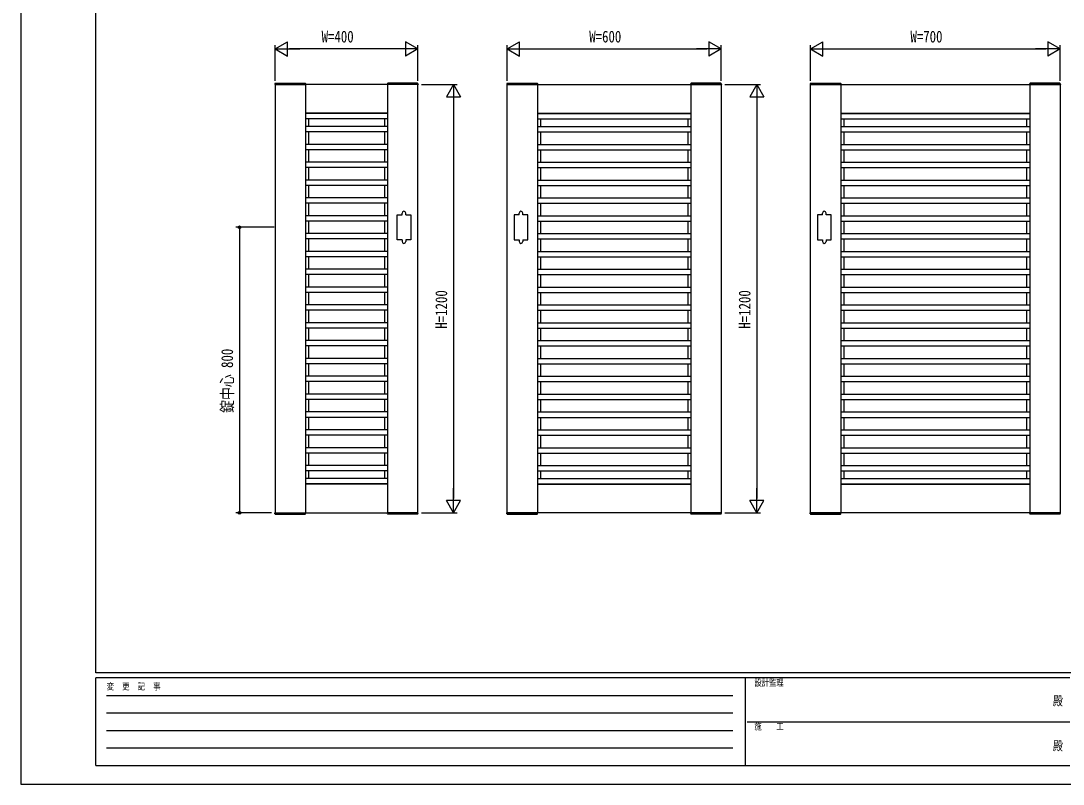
# Model space of a CAD drawing. Units: millimetres on the paper. Extents: x -297 to 297, y -210 to 210.
# Drawn here: x -297 to -4.9, y -210 to 3.9 of the extents above; entities that cross this region are included whole.
import ezdxf
from ezdxf.enums import TextEntityAlignment as Align

# ---------------------------------------------------------------- set-up
doc = ezdxf.new("R2010")
doc.units = ezdxf.units.MM
for name, color, linetype in [('0-2_YKK_A1', 4, 'Continuous'), ('0-3_YKK_D', 6, 'Continuous'), ('0-4_YKK_ZWAK', 7, 'Continuous')]:
    doc.layers.add(name, color=color, linetype=linetype)
doc.styles.add('ＭＳ ゴシック', font='')
doc.styles.get('ＭＳ ゴシック').set_extended_font_data('MS Gothic')

msp = doc.modelspace()

# ---------------------------------------------------------------- linework, layer by layer
at = {"layer": '0-2_YKK_A1'}
for p, q in [((-225.791, -13.713), (-225.804, -13.968)), ((-225.804, -13.968), (-217.204, -13.968)), ((-225.691, -13.618), (-217.318, -13.618)), ((-217.254, -13.968), (-217.254, -133.968)), ((-217.218, -13.713), (-217.204, -13.968)), ((-194.291, -13.713), (-194.304, -13.968)), ((-185.704, -13.968), (-194.304, -13.968)), ((-194.254, -13.968), (-194.254, -133.968)), ((-185.818, -13.618), (-194.191, -13.618)), ((-185.718, -13.713), (-185.704, -13.968)), ((-160.791, -13.713), (-160.804, -13.968)), ((-160.804, -13.968), (-152.204, -13.968)), ((-160.691, -13.618), (-152.318, -13.618)), ((-152.254, -13.968), (-152.254, -133.968)), ((-152.218, -13.713), (-152.204, -13.968)), ((-109.291, -13.713), (-109.304, -13.968)), ((-100.704, -13.968), (-109.304, -13.968)), ((-109.254, -13.968), (-109.254, -133.968)), ((-100.818, -13.618), (-109.191, -13.618)), ((-100.718, -13.713), (-100.704, -13.968)), ((-75.791, -13.713), (-75.804, -13.968)), ((-75.804, -13.968), (-67.204, -13.968)), ((-75.691, -13.618), (-67.318, -13.618)), ((-67.254, -13.968), (-67.254, -133.968)), ((-67.218, -13.713), (-67.204, -13.968)), ((-14.291, -13.713), (-14.304, -13.968)), ((-5.704, -13.968), (-14.304, -13.968)), ((-14.254, -13.968), (-14.254, -133.968)), ((-5.818, -13.618), (-14.191, -13.618)), ((-5.718, -13.713), (-5.704, -13.968)), ((-194.254, -21.968), (-217.254, -21.968)), ((-194.254, -22.048), (-217.254, -22.048)), ((-216.374, -21.968), (-216.374, -22.048)), ((-195.134, -21.968), (-195.134, -22.048)), ((-152.254, -21.968), (-109.254, -21.968)), ((-152.254, -22.048), (-109.254, -22.048)), ((-151.374, -21.968), (-151.374, -22.048)), ((-110.134, -21.968), (-110.134, -22.048)), ((-67.254, -21.968), (-14.254, -21.968)), ((-67.254, -22.048), (-14.254, -22.048)), ((-66.344, -21.968), (-66.344, -22.048)), ((-15.164, -21.968), (-15.164, -22.048)), ((-194.254, -23.548), (-217.254, -23.548)), ((-194.254, -25.718), (-217.254, -25.718)), ((-216.374, -23.548), (-216.374, -25.718)), ((-195.134, -23.548), (-195.134, -25.718)), ((-152.254, -23.548), (-109.254, -23.548)), ((-152.254, -25.718), (-109.254, -25.718)), ((-151.374, -23.548), (-151.374, -25.718)), ((-110.134, -23.548), (-110.134, -25.718)), ((-67.254, -23.548), (-14.254, -23.548)), ((-67.254, -25.718), (-14.254, -25.718)), ((-66.344, -23.548), (-66.344, -25.718)), ((-15.164, -23.548), (-15.164, -25.718)), ((-194.254, -27.218), (-217.254, -27.218)), ((-216.374, -27.218), (-216.374, -30.718)), ((-195.134, -27.218), (-195.134, -30.718)), ((-152.254, -27.218), (-109.254, -27.218)), ((-151.374, -27.218), (-151.374, -30.718)), ((-110.134, -27.218), (-110.134, -30.718)), ((-67.254, -27.218), (-14.254, -27.218)), ((-66.344, -27.218), (-66.344, -30.718)), ((-15.164, -27.218), (-15.164, -30.718)), ((-194.254, -30.718), (-217.254, -30.718)), ((-152.254, -30.718), (-109.254, -30.718)), ((-67.254, -30.718), (-14.254, -30.718)), ((-194.254, -32.218), (-217.254, -32.218)), ((-216.374, -32.218), (-216.374, -35.718)), ((-195.134, -32.218), (-195.134, -35.718)), ((-152.254, -32.218), (-109.254, -32.218)), ((-151.374, -32.218), (-151.374, -35.718)), ((-110.134, -32.218), (-110.134, -35.718)), ((-67.254, -32.218), (-14.254, -32.218)), ((-66.344, -32.218), (-66.344, -35.718)), ((-15.164, -32.218), (-15.164, -35.718)), ((-194.254, -35.718), (-217.254, -35.718)), ((-194.254, -37.218), (-217.254, -37.218)), ((-216.374, -37.218), (-216.374, -40.718)), ((-195.134, -37.218), (-195.134, -40.718)), ((-152.254, -35.718), (-109.254, -35.718)), ((-152.254, -37.218), (-109.254, -37.218)), ((-151.374, -37.218), (-151.374, -40.718)), ((-110.134, -37.218), (-110.134, -40.718)), ((-67.254, -35.718), (-14.254, -35.718)), ((-67.254, -37.218), (-14.254, -37.218)), ((-66.344, -37.218), (-66.344, -40.718)), ((-15.164, -37.218), (-15.164, -40.718)), ((-194.254, -40.718), (-217.254, -40.718)), ((-152.254, -40.718), (-109.254, -40.718)), ((-67.254, -40.718), (-14.254, -40.718)), ((-194.254, -42.218), (-217.254, -42.218)), ((-216.374, -42.218), (-216.374, -45.718)), ((-195.134, -42.218), (-195.134, -45.718)), ((-152.254, -42.218), (-109.254, -42.218)), ((-151.374, -42.218), (-151.374, -45.718)), ((-110.134, -42.218), (-110.134, -45.718)), ((-67.254, -42.218), (-14.254, -42.218)), ((-66.344, -42.218), (-66.344, -45.718)), ((-15.164, -42.218), (-15.164, -45.718)), ((-194.254, -45.718), (-217.254, -45.718)), ((-152.254, -45.718), (-109.254, -45.718)), ((-67.254, -45.718), (-14.254, -45.718)), ((-194.254, -47.218), (-217.254, -47.218)), ((-216.374, -47.218), (-216.374, -50.718)), ((-195.134, -47.218), (-195.134, -50.718)), ((-152.254, -47.218), (-109.254, -47.218)), ((-151.374, -47.218), (-151.374, -50.718)), ((-110.134, -47.218), (-110.134, -50.718)), ((-67.254, -47.218), (-14.254, -47.218)), ((-66.344, -47.218), (-66.344, -50.718)), ((-15.164, -47.218), (-15.164, -50.718)), ((-194.254, -50.718), (-217.254, -50.718)), ((-194.254, -52.218), (-217.254, -52.218)), ((-216.374, -52.218), (-216.374, -55.718)), ((-195.134, -52.218), (-195.134, -55.718)), ((-190.154, -50.468), (-190.154, -49.968)), ((-189.154, -50.468), (-189.154, -49.968)), ((-157.354, -50.468), (-157.354, -49.968)), ((-156.354, -50.468), (-156.354, -49.968)), ((-152.254, -50.718), (-109.254, -50.718)), ((-152.254, -52.218), (-109.254, -52.218)), ((-151.374, -52.218), (-151.374, -55.718)), ((-110.134, -52.218), (-110.134, -55.718)), ((-72.354, -50.468), (-72.354, -49.968)), ((-71.354, -50.468), (-71.354, -49.968)), ((-67.254, -50.718), (-14.254, -50.718)), ((-67.254, -52.218), (-14.254, -52.218)), ((-66.344, -52.218), (-66.344, -55.718)), ((-15.164, -52.218), (-15.164, -55.718)), ((-194.254, -55.718), (-217.254, -55.718)), ((-194.254, -57.218), (-217.254, -57.218)), ((-216.374, -57.218), (-216.374, -60.718)), ((-195.134, -57.218), (-195.134, -60.718)), ((-190.154, -57.468), (-190.154, -57.968)), ((-189.154, -57.468), (-189.154, -57.968)), ((-157.354, -57.468), (-157.354, -57.968)), ((-156.354, -57.468), (-156.354, -57.968)), ((-152.254, -55.718), (-109.254, -55.718)), ((-152.254, -57.218), (-109.254, -57.218)), ((-151.374, -57.218), (-151.374, -60.718)), ((-110.134, -57.218), (-110.134, -60.718)), ((-72.354, -57.468), (-72.354, -57.968)), ((-71.354, -57.468), (-71.354, -57.968)), ((-67.254, -55.718), (-14.254, -55.718)), ((-67.254, -57.218), (-14.254, -57.218)), ((-66.344, -57.218), (-66.344, -60.718)), ((-15.164, -57.218), (-15.164, -60.718)), ((-194.254, -60.718), (-217.254, -60.718)), ((-152.254, -60.718), (-109.254, -60.718)), ((-67.254, -60.718), (-14.254, -60.718)), ((-194.254, -62.218), (-217.254, -62.218)), ((-216.374, -62.218), (-216.374, -65.718)), ((-195.134, -62.218), (-195.134, -65.718)), ((-152.254, -62.218), (-109.254, -62.218)), ((-151.374, -62.218), (-151.374, -65.718)), ((-110.134, -62.218), (-110.134, -65.718)), ((-67.254, -62.218), (-14.254, -62.218)), ((-66.344, -62.218), (-66.344, -65.718)), ((-15.164, -62.218), (-15.164, -65.718)), ((-194.254, -65.718), (-217.254, -65.718)), ((-152.254, -65.718), (-109.254, -65.718)), ((-67.254, -65.718), (-14.254, -65.718)), ((-194.254, -67.218), (-217.254, -67.218)), ((-216.374, -67.218), (-216.374, -70.718)), ((-195.134, -67.218), (-195.134, -70.718)), ((-152.254, -67.218), (-109.254, -67.218)), ((-151.374, -67.218), (-151.374, -70.718)), ((-110.134, -67.218), (-110.134, -70.718)), ((-67.254, -67.218), (-14.254, -67.218)), ((-66.344, -67.218), (-66.344, -70.718)), ((-15.164, -67.218), (-15.164, -70.718)), ((-194.254, -70.718), (-217.254, -70.718)), ((-194.254, -72.218), (-217.254, -72.218)), ((-216.374, -72.218), (-216.374, -75.718)), ((-195.134, -72.218), (-195.134, -75.718)), ((-152.254, -70.718), (-109.254, -70.718)), ((-152.254, -72.218), (-109.254, -72.218)), ((-151.374, -72.218), (-151.374, -75.718)), ((-110.134, -72.218), (-110.134, -75.718)), ((-67.254, -70.718), (-14.254, -70.718)), ((-67.254, -72.218), (-14.254, -72.218)), ((-66.344, -72.218), (-66.344, -75.718)), ((-15.164, -72.218), (-15.164, -75.718)), ((-194.254, -75.718), (-217.254, -75.718)), ((-152.254, -75.718), (-109.254, -75.718)), ((-67.254, -75.718), (-14.254, -75.718)), ((-194.254, -77.218), (-217.254, -77.218)), ((-216.374, -77.218), (-216.374, -80.718)), ((-195.134, -77.218), (-195.134, -80.718)), ((-152.254, -77.218), (-109.254, -77.218)), ((-151.374, -77.218), (-151.374, -80.718)), ((-110.134, -77.218), (-110.134, -80.718)), ((-67.254, -77.218), (-14.254, -77.218)), ((-66.344, -77.218), (-66.344, -80.718)), ((-15.164, -77.218), (-15.164, -80.718)), ((-194.254, -80.718), (-217.254, -80.718)), ((-152.254, -80.718), (-109.254, -80.718)), ((-67.254, -80.718), (-14.254, -80.718)), ((-194.254, -82.218), (-217.254, -82.218)), ((-216.374, -82.218), (-216.374, -85.718)), ((-195.134, -82.218), (-195.134, -85.718)), ((-152.254, -82.218), (-109.254, -82.218)), ((-151.374, -82.218), (-151.374, -85.718)), ((-110.134, -82.218), (-110.134, -85.718)), ((-67.254, -82.218), (-14.254, -82.218)), ((-66.344, -82.218), (-66.344, -85.718)), ((-15.164, -82.218), (-15.164, -85.718)), ((-194.254, -85.718), (-217.254, -85.718)), ((-194.254, -87.218), (-217.254, -87.218)), ((-216.374, -87.218), (-216.374, -90.718)), ((-195.134, -87.218), (-195.134, -90.718)), ((-152.254, -85.718), (-109.254, -85.718)), ((-152.254, -87.218), (-109.254, -87.218)), ((-151.374, -87.218), (-151.374, -90.718)), ((-110.134, -87.218), (-110.134, -90.718)), ((-67.254, -85.718), (-14.254, -85.718)), ((-67.254, -87.218), (-14.254, -87.218)), ((-66.344, -87.218), (-66.344, -90.718)), ((-15.164, -87.218), (-15.164, -90.718)), ((-194.254, -90.718), (-217.254, -90.718)), ((-194.254, -92.218), (-217.254, -92.218)), ((-216.374, -92.218), (-216.374, -95.718)), ((-195.134, -92.218), (-195.134, -95.718)), ((-152.254, -90.718), (-109.254, -90.718)), ((-152.254, -92.218), (-109.254, -92.218)), ((-151.374, -92.218), (-151.374, -95.718)), ((-110.134, -92.218), (-110.134, -95.718)), ((-67.254, -90.718), (-14.254, -90.718)), ((-67.254, -92.218), (-14.254, -92.218)), ((-66.344, -92.218), (-66.344, -95.718)), ((-15.164, -92.218), (-15.164, -95.718)), ((-194.254, -95.718), (-217.254, -95.718)), ((-152.254, -95.718), (-109.254, -95.718)), ((-67.254, -95.718), (-14.254, -95.718)), ((-194.254, -97.218), (-217.254, -97.218)), ((-216.374, -97.218), (-216.374, -100.718)), ((-195.134, -97.218), (-195.134, -100.718)), ((-152.254, -97.218), (-109.254, -97.218)), ((-151.374, -97.218), (-151.374, -100.718)), ((-110.134, -97.218), (-110.134, -100.718)), ((-67.254, -97.218), (-14.254, -97.218)), ((-66.344, -97.218), (-66.344, -100.718)), ((-15.164, -97.218), (-15.164, -100.718)), ((-194.254, -100.718), (-217.254, -100.718)), ((-194.254, -102.218), (-217.254, -102.218)), ((-216.374, -102.218), (-216.374, -105.718)), ((-195.134, -102.218), (-195.134, -105.718)), ((-152.254, -100.718), (-109.254, -100.718)), ((-152.254, -102.218), (-109.254, -102.218)), ((-151.374, -102.218), (-151.374, -105.718)), ((-110.134, -102.218), (-110.134, -105.718)), ((-67.254, -100.718), (-14.254, -100.718)), ((-67.254, -102.218), (-14.254, -102.218)), ((-66.344, -102.218), (-66.344, -105.718)), ((-15.164, -102.218), (-15.164, -105.718)), ((-194.254, -105.718), (-217.254, -105.718)), ((-194.254, -107.218), (-217.254, -107.218)), ((-216.374, -107.218), (-216.374, -110.718)), ((-195.134, -107.218), (-195.134, -110.718)), ((-152.254, -105.718), (-109.254, -105.718)), ((-152.254, -107.218), (-109.254, -107.218)), ((-151.374, -107.218), (-151.374, -110.718)), ((-110.134, -107.218), (-110.134, -110.718)), ((-67.254, -105.718), (-14.254, -105.718)), ((-67.254, -107.218), (-14.254, -107.218)), ((-66.344, -107.218), (-66.344, -110.718)), ((-15.164, -107.218), (-15.164, -110.718)), ((-194.254, -110.718), (-217.254, -110.718)), ((-152.254, -110.718), (-109.254, -110.718)), ((-67.254, -110.718), (-14.254, -110.718)), ((-194.254, -112.218), (-217.254, -112.218)), ((-216.374, -112.218), (-216.374, -115.718)), ((-195.134, -112.218), (-195.134, -115.718)), ((-152.254, -112.218), (-109.254, -112.218)), ((-151.374, -112.218), (-151.374, -115.718)), ((-110.134, -112.218), (-110.134, -115.718)), ((-67.254, -112.218), (-14.254, -112.218)), ((-66.344, -112.218), (-66.344, -115.718)), ((-15.164, -112.218), (-15.164, -115.718)), ((-194.254, -115.718), (-217.254, -115.718)), ((-152.254, -115.718), (-109.254, -115.718)), ((-67.254, -115.718), (-14.254, -115.718)), ((-194.254, -117.218), (-217.254, -117.218)), ((-216.374, -117.218), (-216.374, -120.718)), ((-195.134, -117.218), (-195.134, -120.718)), ((-152.254, -117.218), (-109.254, -117.218)), ((-151.374, -117.218), (-151.374, -120.718)), ((-110.134, -117.218), (-110.134, -120.718)), ((-67.254, -117.218), (-14.254, -117.218)), ((-66.344, -117.218), (-66.344, -120.718)), ((-15.164, -117.218), (-15.164, -120.718)), ((-194.254, -120.718), (-217.254, -120.718)), ((-194.254, -122.218), (-217.254, -122.218)), ((-216.374, -122.218), (-216.374, -124.388)), ((-195.134, -122.218), (-195.134, -124.388)), ((-152.254, -120.718), (-109.254, -120.718)), ((-152.254, -122.218), (-109.254, -122.218)), ((-151.374, -122.218), (-151.374, -124.388)), ((-110.134, -122.218), (-110.134, -124.388)), ((-67.254, -120.718), (-14.254, -120.718)), ((-67.254, -122.218), (-14.254, -122.218)), ((-66.344, -122.218), (-66.344, -124.388)), ((-15.164, -122.218), (-15.164, -124.388)), ((-194.254, -124.388), (-217.254, -124.388)), ((-152.254, -124.388), (-109.254, -124.388)), ((-67.254, -124.388), (-14.254, -124.388)), ((-194.254, -125.888), (-217.254, -125.888)), ((-194.254, -125.968), (-217.254, -125.968)), ((-216.374, -125.888), (-216.374, -125.968)), ((-195.134, -125.888), (-195.134, -125.968)), ((-152.254, -125.888), (-109.254, -125.888)), ((-152.254, -125.968), (-109.254, -125.968)), ((-151.374, -125.888), (-151.374, -125.968)), ((-110.134, -125.888), (-110.134, -125.968)), ((-67.254, -125.888), (-14.254, -125.888)), ((-67.254, -125.968), (-14.254, -125.968)), ((-66.344, -125.888), (-66.344, -125.968)), ((-15.164, -125.888), (-15.164, -125.968)), ((-225.804, -133.968), (-217.204, -133.968)), ((-225.791, -134.223), (-225.804, -133.968)), ((-225.691, -134.318), (-217.318, -134.318)), ((-217.218, -134.223), (-217.204, -133.968)), ((-185.704, -133.968), (-194.304, -133.968)), ((-194.291, -134.223), (-194.304, -133.968)), ((-185.818, -134.318), (-194.191, -134.318)), ((-185.718, -134.223), (-185.704, -133.968)), ((-160.804, -133.968), (-152.204, -133.968)), ((-160.791, -134.223), (-160.804, -133.968)), ((-160.691, -134.318), (-152.318, -134.318)), ((-152.218, -134.223), (-152.204, -133.968)), ((-100.704, -133.968), (-109.304, -133.968)), ((-109.291, -134.223), (-109.304, -133.968)), ((-100.818, -134.318), (-109.191, -134.318)), ((-100.718, -134.223), (-100.704, -133.968)), ((-75.804, -133.968), (-67.204, -133.968)), ((-75.791, -134.223), (-75.804, -133.968)), ((-75.691, -134.318), (-67.318, -134.318)), ((-67.218, -134.223), (-67.204, -133.968)), ((-5.704, -133.968), (-14.304, -133.968)), ((-14.291, -134.223), (-14.304, -133.968)), ((-5.818, -134.318), (-14.191, -134.318)), ((-5.718, -134.223), (-5.704, -133.968))]:
    msp.add_line(p, q, dxfattribs=at)
for points in [[(-185.754, -13.968), (-225.754, -13.968), (-225.754, -133.968), (-185.754, -133.968)], [(-160.754, -13.968), (-100.754, -13.968), (-100.754, -133.968), (-160.754, -133.968)], [(-75.754, -13.968), (-5.754, -13.968), (-5.754, -133.968), (-75.754, -133.968)]]:
    msp.add_lwpolyline(points, close=True, dxfattribs=at)
for points in [[(-190.154, -57.468), (-191.554, -57.468), (-191.554, -50.468), (-190.154, -50.468)], [(-189.154, -50.468), (-187.754, -50.468), (-187.754, -57.468), (-189.154, -57.468)], [(-157.354, -50.468), (-158.754, -50.468), (-158.754, -57.468), (-157.354, -57.468)], [(-156.354, -57.468), (-154.954, -57.468), (-154.954, -50.468), (-156.354, -50.468)], [(-72.354, -50.468), (-73.754, -50.468), (-73.754, -57.468), (-72.354, -57.468)], [(-71.354, -57.468), (-69.954, -57.468), (-69.954, -50.468), (-71.354, -50.468)]]:
    msp.add_lwpolyline(points, dxfattribs=at)
for centre, radius, start, end in [((-225.691, -13.718), 0.1, 90, 177), ((-217.318, -13.718), 0.1, 3, 90), ((-194.191, -13.718), 0.1, 90, 177), ((-185.818, -13.718), 0.1, 3, 90), ((-160.691, -13.718), 0.1, 90, 177), ((-152.318, -13.718), 0.1, 3, 90), ((-109.191, -13.718), 0.1, 90, 177), ((-100.818, -13.718), 0.1, 3, 90), ((-75.691, -13.718), 0.1, 90, 177), ((-67.318, -13.718), 0.1, 3, 90), ((-14.191, -13.718), 0.1, 90, 177), ((-5.818, -13.718), 0.1, 3, 90), ((-189.654, -49.968), 0.5, 0, 180), ((-156.854, -49.968), 0.5, 0, 180), ((-71.854, -49.968), 0.5, 0, 180), ((-189.654, -57.968), 0.5, 180, 0), ((-156.854, -57.968), 0.5, 180, 0), ((-71.854, -57.968), 0.5, 180, 0), ((-225.691, -134.218), 0.1, 183, 270), ((-217.318, -134.218), 0.1, 270, 357), ((-194.191, -134.218), 0.1, 183, 270), ((-185.818, -134.218), 0.1, 270, 357), ((-160.691, -134.218), 0.1, 183, 270), ((-152.318, -134.218), 0.1, 270, 357), ((-109.191, -134.218), 0.1, 183, 270), ((-100.818, -134.218), 0.1, 270, 357), ((-75.691, -134.218), 0.1, 183, 270), ((-67.318, -134.218), 0.1, 270, 357), ((-14.191, -134.218), 0.1, 183, 270), ((-5.818, -134.218), 0.1, 270, 357)]:
    msp.add_arc(centre, radius, start, end, dxfattribs=at)
at = {"layer": '0-3_YKK_D'}
for p, q in [((-225.754, -3.968), (-222.29, -1.968)), ((-222.29, -5.968), (-222.29, -1.968)), ((-185.754, -3.968), (-189.218, -1.968)), ((-189.218, -1.968), (-189.218, -5.968)), ((-160.754, -3.968), (-157.29, -1.968)), ((-157.29, -5.968), (-157.29, -1.968)), ((-100.754, -3.968), (-104.218, -1.968)), ((-104.218, -1.968), (-104.218, -5.968)), ((-75.754, -3.968), (-72.29, -1.968)), ((-72.29, -5.968), (-72.29, -1.968)), ((-5.754, -3.968), (-9.218, -1.968)), ((-9.218, -1.968), (-9.218, -5.968)), ((-225.754, -12.968), (-225.754, -2.968)), ((-225.754, -3.968), (-222.29, -5.968)), ((-225.754, -3.968), (-218.826, -3.968)), ((-189.754, -3.968), (-221.754, -3.968)), ((-185.754, -3.968), (-192.683, -3.968)), ((-185.754, -3.968), (-189.218, -5.968)), ((-185.754, -12.968), (-185.754, -2.968)), ((-160.754, -12.968), (-160.754, -2.968)), ((-160.754, -3.968), (-157.29, -5.968)), ((-160.754, -3.968), (-153.826, -3.968)), ((-156.754, -3.968), (-104.754, -3.968)), ((-100.754, -3.968), (-107.683, -3.968)), ((-100.754, -3.968), (-104.218, -5.968)), ((-100.754, -12.968), (-100.754, -2.968)), ((-75.754, -12.968), (-75.754, -2.968)), ((-75.754, -3.968), (-72.29, -5.968)), ((-75.754, -3.968), (-68.826, -3.968)), ((-71.754, -3.968), (-9.754, -3.968)), ((-5.754, -3.968), (-12.683, -3.968)), ((-5.754, -3.968), (-9.218, -5.968)), ((-5.754, -12.968), (-5.754, -2.968)), ((-184.754, -13.968), (-174.754, -13.968)), ((-175.754, -13.968), (-177.754, -17.432)), ((-175.754, -13.968), (-173.754, -17.432)), ((-175.754, -13.968), (-175.754, -20.896)), ((-99.754, -13.968), (-89.754, -13.968)), ((-90.754, -13.968), (-92.754, -17.432)), ((-90.754, -13.968), (-88.754, -17.432)), ((-90.754, -13.968), (-90.754, -20.896)), ((-177.754, -17.432), (-173.754, -17.432)), ((-92.754, -17.432), (-88.754, -17.432)), ((-175.754, -17.968), (-175.754, -129.968)), ((-90.754, -17.968), (-90.754, -129.968)), ((-226.004, -53.968), (-236.754, -53.968)), ((-235.754, -53.968), (-235.754, -133.968)), ((-175.754, -133.968), (-175.754, -127.04)), ((-90.754, -133.968), (-90.754, -127.04)), ((-175.754, -133.968), (-177.754, -130.504)), ((-173.754, -130.504), (-177.754, -130.504)), ((-175.754, -133.968), (-173.754, -130.504)), ((-90.754, -133.968), (-92.754, -130.504)), ((-88.754, -130.504), (-92.754, -130.504)), ((-90.754, -133.968), (-88.754, -130.504)), ((-226.754, -133.968), (-236.754, -133.968)), ((-184.754, -133.968), (-174.754, -133.968)), ((-99.754, -133.968), (-89.754, -133.968))]:
    msp.add_line(p, q, dxfattribs=at)
for centre in [(-235.754, -53.968), (-235.754, -133.968)]:
    msp.add_circle(centre, 0.375, dxfattribs=at)
at = {"layer": '0-4_YKK_ZWAK'}
for p, q in [((-275.999, -178.85), (-275.999, 192.15)), ((270.001, -178.85), (-275.999, -178.85)), ((-93.999, -180.25), (-275.999, -180.25)), ((-275.999, -204.75), (-275.999, -180.25)), ((-93.999, -180.25), (-93.999, -204.75)), ((-2.999, -180.25), (-93.999, -180.25)), ((-273.024, -185.15), (-97.499, -185.15)), ((-273.024, -190.05), (-97.499, -190.05)), ((-93.474, -192.5), (-2.999, -192.5)), ((-273.024, -194.95), (-97.499, -194.95)), ((-273.024, -199.85), (-97.499, -199.85)), ((-275.999, -204.75), (-93.999, -204.75)), ((-93.999, -204.75), (-2.999, -204.75))]:
    msp.add_line(p, q, dxfattribs=at)
msp.add_lwpolyline([(-297, -210), (297, -210), (297, 210), (-297, 210)], close=True, dxfattribs=at)

# ---------------------------------------------------------------- texts
at = {"layer": '0-3_YKK_D', "style": 'ＭＳ ゴシック', "width": 0.8}
for s, p in [('W=400', (-212.714, -3.168)), ('W=600', (-137.714, -3.168)), ('W=700', (-47.714, -3.168))]:
    msp.add_text(s, height=3.299, dxfattribs=at).set_placement(p, align=Align.BOTTOM_LEFT)
for s, p in [('H=1200', (-176.554, -82.368)), ('H=1200', (-91.554, -82.368)), ('錠中心 800', (-236.554, -105.968))]:
    msp.add_text(s, height=3.299, rotation=90, dxfattribs=at).set_placement(p, align=Align.BOTTOM_LEFT)
at = {"layer": '0-4_YKK_ZWAK', "style": 'ＭＳ ゴシック', "width": 0.8}
for s, height, p in [('設計監理', 1.833, (-91.432, -183.05)), ('変  更  記  事', 1.833, (-272.942, -184.1)), ('殿', 2.566, (-7.807, -188.708)), ('施\u3000\u3000工', 1.833, (-91.432, -195.3)), ('殿', 2.566, (-7.807, -201.308))]:
    msp.add_text(s, height=height, dxfattribs=at).set_placement(p, align=Align.BOTTOM_LEFT)

doc.saveas('drawing.dxf')
